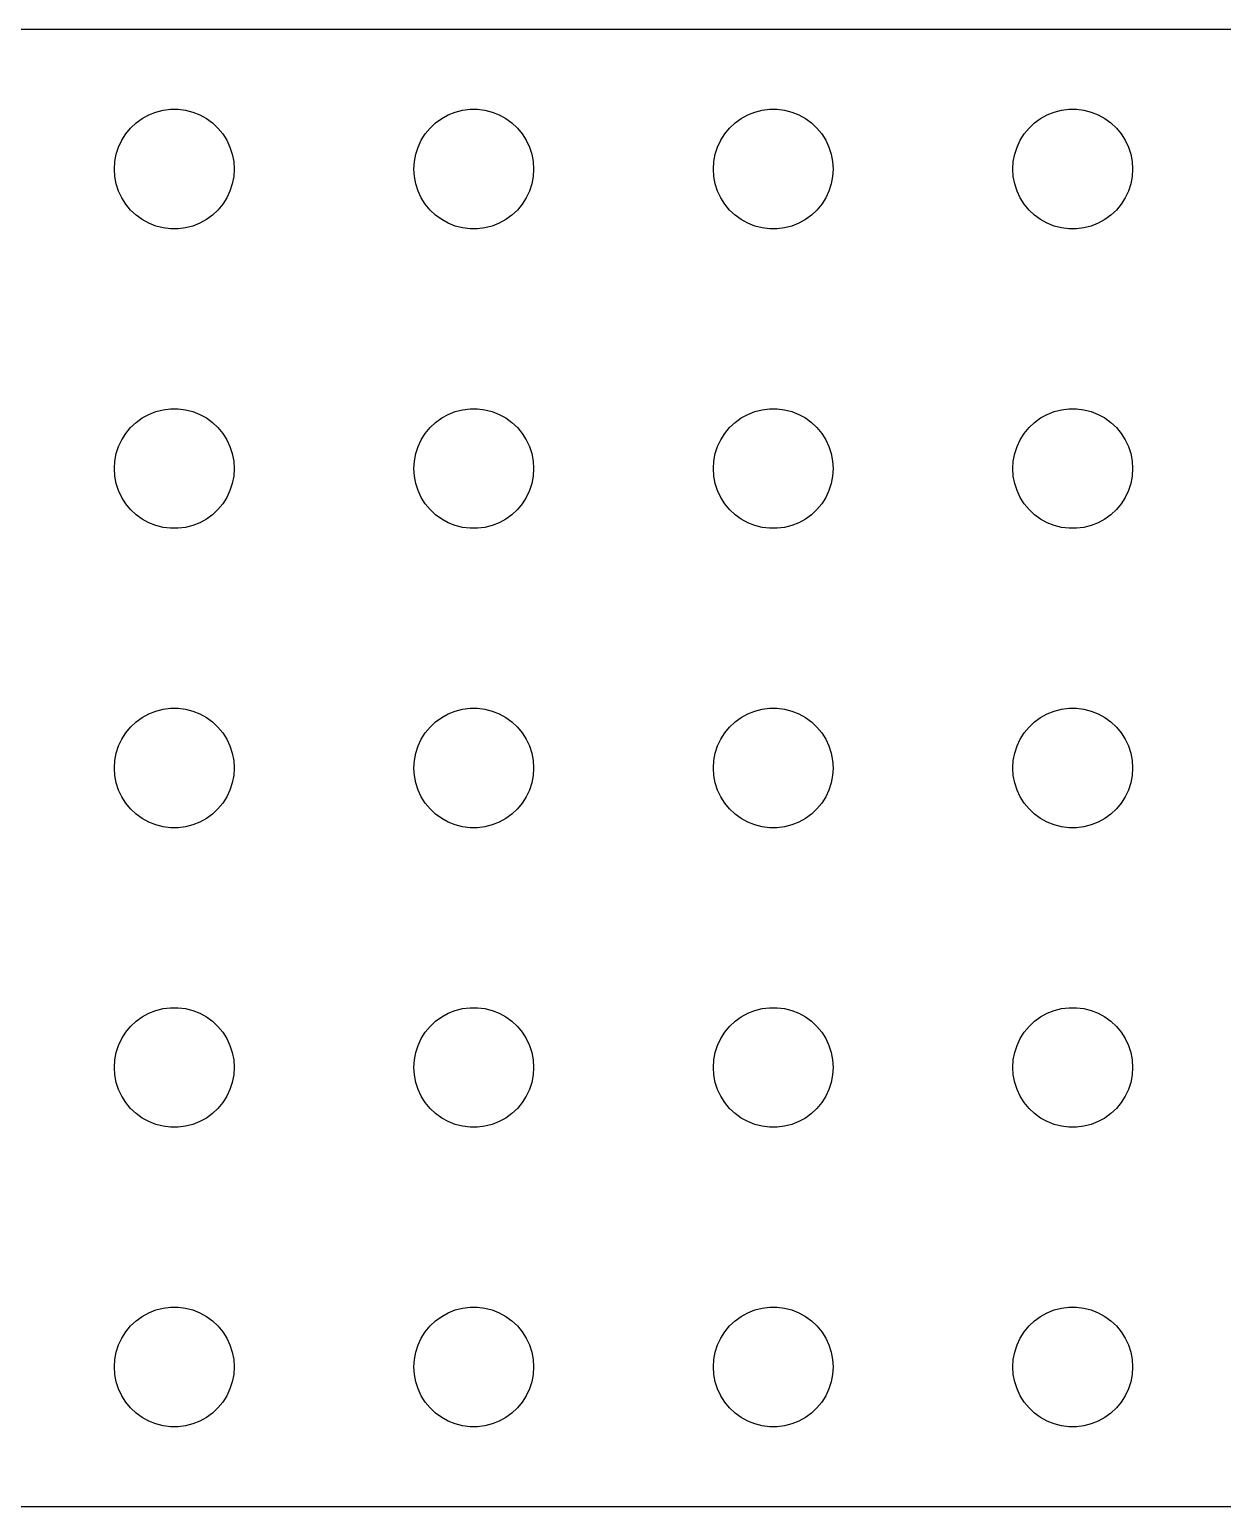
# Model space of a CAD drawing. Header units: metres. Extents: x -60 to 60, y -18 to 18.
# Drawn here: x -29.88 to 0, y -18.5 to 18.5 of the extents above; entities that cross this region are included whole.
import ezdxf

# ---------------------------------------------------------------- set-up
doc = ezdxf.new("R2010")
doc.units = ezdxf.units.M

msp = doc.modelspace()

# ---------------------------------------------------------------- linework, layer by layer
for p, q in [((57.407, 18.4951), (-57.407, 18.4951)), ((-27.0537, 16.2665), (-26.8887, 16.3572)), ((-26.8887, 16.3572), (-26.7135, 16.4266)), ((-26.7135, 16.4266), (-26.5311, 16.4734)), ((-26.5311, 16.4734), (-26.3442, 16.497)), ((-26.3442, 16.497), (-26.1558, 16.497)), ((-26.1558, 16.497), (-25.9689, 16.4734)), ((-25.9689, 16.4734), (-25.7865, 16.4266)), ((-25.7865, 16.4266), (-25.6113, 16.3572)), ((-25.6113, 16.3572), (-25.4463, 16.2665)), ((-19.5537, 16.2665), (-19.3887, 16.3572)), ((-19.3887, 16.3572), (-19.2135, 16.4266)), ((-19.2135, 16.4266), (-19.0311, 16.4734)), ((-19.0311, 16.4734), (-18.8442, 16.497)), ((-18.8442, 16.497), (-18.6558, 16.497)), ((-18.6558, 16.497), (-18.4689, 16.4734)), ((-18.4689, 16.4734), (-18.2865, 16.4266)), ((-18.2865, 16.4266), (-18.1113, 16.3572)), ((-18.1113, 16.3572), (-17.9463, 16.2665)), ((-12.0537, 16.2665), (-11.8887, 16.3572)), ((-11.8887, 16.3572), (-11.7135, 16.4266)), ((-11.7135, 16.4266), (-11.5311, 16.4734)), ((-11.5311, 16.4734), (-11.3442, 16.497)), ((-11.3442, 16.497), (-11.1558, 16.497)), ((-11.1558, 16.497), (-10.9689, 16.4734)), ((-10.9689, 16.4734), (-10.7865, 16.4266)), ((-10.7865, 16.4266), (-10.6113, 16.3572)), ((-10.6113, 16.3572), (-10.4463, 16.2665)), ((-4.55373, 16.2665), (-4.38866, 16.3572)), ((-4.38866, 16.3572), (-4.21352, 16.4266)), ((-4.21352, 16.4266), (-4.03107, 16.4734)), ((-4.03107, 16.4734), (-3.84418, 16.497)), ((-3.84418, 16.497), (-3.65581, 16.497)), ((-3.65581, 16.497), (-3.46892, 16.4734)), ((-3.46892, 16.4734), (-3.28647, 16.4266)), ((-3.28647, 16.4266), (-3.11133, 16.3572)), ((-3.11133, 16.3572), (-2.94626, 16.2665)), ((-27.4635, 15.8817), (-27.3434, 16.0268)), ((-27.3434, 16.0268), (-27.2061, 16.1558)), ((-27.2061, 16.1558), (-27.0537, 16.2665)), ((-25.4463, 16.2665), (-25.2939, 16.1558)), ((-25.2939, 16.1558), (-25.1565, 16.0268)), ((-25.1565, 16.0268), (-25.0365, 15.8817)), ((-19.9635, 15.8817), (-19.8434, 16.0268)), ((-19.8434, 16.0268), (-19.7061, 16.1558)), ((-19.7061, 16.1558), (-19.5537, 16.2665)), ((-17.9463, 16.2665), (-17.7939, 16.1558)), ((-17.7939, 16.1558), (-17.6565, 16.0268)), ((-17.6565, 16.0268), (-17.5365, 15.8817)), ((-12.4635, 15.8817), (-12.3434, 16.0268)), ((-12.3434, 16.0268), (-12.2061, 16.1558)), ((-12.2061, 16.1558), (-12.0537, 16.2665)), ((-10.4463, 16.2665), (-10.2939, 16.1558)), ((-10.2939, 16.1558), (-10.1565, 16.0268)), ((-10.1565, 16.0268), (-10.0365, 15.8817)), ((-4.96352, 15.8817), (-4.84344, 16.0268)), ((-4.84344, 16.0268), (-4.70613, 16.1558)), ((-4.70613, 16.1558), (-4.55373, 16.2665)), ((-2.94626, 16.2665), (-2.79385, 16.1558)), ((-2.79385, 16.1558), (-2.65654, 16.0268)), ((-2.65654, 16.0268), (-2.53647, 15.8817)), ((-27.7029, 15.373), (-27.6447, 15.5522)), ((-27.6447, 15.5522), (-27.5645, 15.7226)), ((-27.5645, 15.7226), (-27.4635, 15.8817)), ((-25.0365, 15.8817), (-24.9355, 15.7226)), ((-24.9355, 15.7226), (-24.8553, 15.5522)), ((-24.8553, 15.5522), (-24.7971, 15.373)), ((-20.2029, 15.373), (-20.1447, 15.5522)), ((-20.1447, 15.5522), (-20.0645, 15.7226)), ((-20.0645, 15.7226), (-19.9635, 15.8817)), ((-17.5365, 15.8817), (-17.4355, 15.7226)), ((-17.4355, 15.7226), (-17.3553, 15.5522)), ((-17.3553, 15.5522), (-17.2971, 15.373)), ((-12.7029, 15.373), (-12.6447, 15.5522)), ((-12.6447, 15.5522), (-12.5645, 15.7226)), ((-12.5645, 15.7226), (-12.4635, 15.8817)), ((-10.0365, 15.8817), (-9.93553, 15.7226)), ((-9.93553, 15.7226), (-9.85533, 15.5522)), ((-9.85533, 15.5522), (-9.79712, 15.373)), ((-5.20287, 15.373), (-5.14465, 15.5522)), ((-5.14465, 15.5522), (-5.06445, 15.7226)), ((-5.06445, 15.7226), (-4.96352, 15.8817)), ((-2.53647, 15.8817), (-2.43553, 15.7226)), ((-2.43553, 15.7226), (-2.35533, 15.5522)), ((-2.35533, 15.5522), (-2.29712, 15.373)), ((-27.75, 15), (-27.7382, 15.188)), ((-27.7382, 15.188), (-27.7029, 15.373)), ((-24.7971, 15.373), (-24.7618, 15.188)), ((-24.7618, 15.188), (-24.75, 15)), ((-20.25, 15), (-20.2382, 15.188)), ((-20.2382, 15.188), (-20.2029, 15.373)), ((-17.2971, 15.373), (-17.2618, 15.188)), ((-17.2618, 15.188), (-17.25, 15)), ((-12.75, 15), (-12.7382, 15.188)), ((-12.7382, 15.188), (-12.7029, 15.373)), ((-9.79712, 15.373), (-9.76183, 15.188)), ((-9.76183, 15.188), (-9.75, 15)), ((-5.25, 15), (-5.23816, 15.188)), ((-5.23816, 15.188), (-5.20287, 15.373)), ((-2.29712, 15.373), (-2.26183, 15.188)), ((-2.26183, 15.188), (-2.25, 15)), ((-27.7382, 14.812), (-27.75, 15)), ((-27.7029, 14.627), (-27.7382, 14.812)), ((-24.7618, 14.812), (-24.7971, 14.627)), ((-24.75, 15), (-24.7618, 14.812)), ((-20.2382, 14.812), (-20.25, 15)), ((-20.2029, 14.627), (-20.2382, 14.812)), ((-17.2618, 14.812), (-17.2971, 14.627)), ((-17.25, 15), (-17.2618, 14.812)), ((-12.7382, 14.812), (-12.75, 15)), ((-12.7029, 14.627), (-12.7382, 14.812)), ((-9.76183, 14.812), (-9.79712, 14.627)), ((-9.75, 15), (-9.76183, 14.812)), ((-5.23816, 14.812), (-5.25, 15)), ((-5.20287, 14.627), (-5.23816, 14.812)), ((-2.26183, 14.812), (-2.29712, 14.627)), ((-2.25, 15), (-2.26183, 14.812)), ((-27.6447, 14.4478), (-27.7029, 14.627)), ((-27.5645, 14.2774), (-27.6447, 14.4478)), ((-24.8553, 14.4478), (-24.9355, 14.2774)), ((-24.7971, 14.627), (-24.8553, 14.4478)), ((-20.1447, 14.4478), (-20.2029, 14.627)), ((-20.0645, 14.2774), (-20.1447, 14.4478)), ((-17.3553, 14.4478), (-17.4355, 14.2774)), ((-17.2971, 14.627), (-17.3553, 14.4478)), ((-12.6447, 14.4478), (-12.7029, 14.627)), ((-12.5645, 14.2774), (-12.6447, 14.4478)), ((-9.85533, 14.4478), (-9.93553, 14.2774)), ((-9.79712, 14.627), (-9.85533, 14.4478)), ((-5.14465, 14.4478), (-5.20287, 14.627)), ((-5.06445, 14.2774), (-5.14465, 14.4478)), ((-2.35533, 14.4478), (-2.43553, 14.2774)), ((-2.29712, 14.627), (-2.35533, 14.4478)), ((-27.4635, 14.1183), (-27.5645, 14.2774)), ((-27.3434, 13.9732), (-27.4635, 14.1183)), ((-25.0365, 14.1183), (-25.1565, 13.9732)), ((-24.9355, 14.2774), (-25.0365, 14.1183)), ((-19.9635, 14.1183), (-20.0645, 14.2774)), ((-19.8434, 13.9732), (-19.9635, 14.1183)), ((-17.5365, 14.1183), (-17.6565, 13.9732)), ((-17.4355, 14.2774), (-17.5365, 14.1183)), ((-12.4635, 14.1183), (-12.5645, 14.2774)), ((-12.3434, 13.9732), (-12.4635, 14.1183)), ((-10.0365, 14.1183), (-10.1565, 13.9732)), ((-9.93553, 14.2774), (-10.0365, 14.1183)), ((-4.96352, 14.1183), (-5.06445, 14.2774)), ((-4.84344, 13.9732), (-4.96352, 14.1183)), ((-2.53647, 14.1183), (-2.65654, 13.9732)), ((-2.43553, 14.2774), (-2.53647, 14.1183)), ((-27.2061, 13.8442), (-27.3434, 13.9732)), ((-27.0537, 13.7335), (-27.2061, 13.8442)), ((-26.8887, 13.6427), (-27.0537, 13.7335)), ((-25.4463, 13.7335), (-25.6113, 13.6427)), ((-25.2939, 13.8442), (-25.4463, 13.7335)), ((-25.1565, 13.9732), (-25.2939, 13.8442)), ((-19.7061, 13.8442), (-19.8434, 13.9732)), ((-19.5537, 13.7335), (-19.7061, 13.8442)), ((-19.3887, 13.6427), (-19.5537, 13.7335)), ((-17.9463, 13.7335), (-18.1113, 13.6427)), ((-17.7939, 13.8442), (-17.9463, 13.7335)), ((-17.6565, 13.9732), (-17.7939, 13.8442)), ((-12.2061, 13.8442), (-12.3434, 13.9732)), ((-12.0537, 13.7335), (-12.2061, 13.8442)), ((-11.8887, 13.6427), (-12.0537, 13.7335)), ((-10.4463, 13.7335), (-10.6113, 13.6427)), ((-10.2939, 13.8442), (-10.4463, 13.7335)), ((-10.1565, 13.9732), (-10.2939, 13.8442)), ((-4.70613, 13.8442), (-4.84344, 13.9732)), ((-4.55373, 13.7335), (-4.70613, 13.8442)), ((-4.38866, 13.6427), (-4.55373, 13.7335)), ((-2.94626, 13.7335), (-3.11133, 13.6427)), ((-2.79385, 13.8442), (-2.94626, 13.7335)), ((-2.65654, 13.9732), (-2.79385, 13.8442)), ((-26.7135, 13.5734), (-26.8887, 13.6427)), ((-26.5311, 13.5266), (-26.7135, 13.5734)), ((-26.3442, 13.5029), (-26.5311, 13.5266)), ((-26.1558, 13.5029), (-26.3442, 13.5029)), ((-25.9689, 13.5266), (-26.1558, 13.5029)), ((-25.7865, 13.5734), (-25.9689, 13.5266)), ((-25.6113, 13.6427), (-25.7865, 13.5734)), ((-19.2135, 13.5734), (-19.3887, 13.6427)), ((-19.0311, 13.5266), (-19.2135, 13.5734)), ((-18.8442, 13.5029), (-19.0311, 13.5266)), ((-18.6558, 13.5029), (-18.8442, 13.5029)), ((-18.4689, 13.5266), (-18.6558, 13.5029)), ((-18.2865, 13.5734), (-18.4689, 13.5266)), ((-18.1113, 13.6427), (-18.2865, 13.5734)), ((-11.7135, 13.5734), (-11.8887, 13.6427)), ((-11.5311, 13.5266), (-11.7135, 13.5734)), ((-11.3442, 13.5029), (-11.5311, 13.5266)), ((-11.1558, 13.5029), (-11.3442, 13.5029)), ((-10.9689, 13.5266), (-11.1558, 13.5029)), ((-10.7865, 13.5734), (-10.9689, 13.5266)), ((-10.6113, 13.6427), (-10.7865, 13.5734)), ((-4.21352, 13.5734), (-4.38866, 13.6427)), ((-4.03107, 13.5266), (-4.21352, 13.5734)), ((-3.84418, 13.5029), (-4.03107, 13.5266)), ((-3.65581, 13.5029), (-3.84418, 13.5029)), ((-3.46892, 13.5266), (-3.65581, 13.5029)), ((-3.28647, 13.5734), (-3.46892, 13.5266)), ((-3.11133, 13.6427), (-3.28647, 13.5734)), ((-26.8887, 8.85724), (-26.7135, 8.92657)), ((-26.7135, 8.92657), (-26.5311, 8.97342)), ((-26.5311, 8.97342), (-26.3442, 8.99704)), ((-26.3442, 8.99704), (-26.1558, 8.99704)), ((-26.1558, 8.99704), (-25.9689, 8.97342)), ((-25.9689, 8.97342), (-25.7865, 8.92657)), ((-25.7865, 8.92657), (-25.6113, 8.85724)), ((-19.3887, 8.85724), (-19.2135, 8.92657)), ((-19.2135, 8.92657), (-19.0311, 8.97342)), ((-19.0311, 8.97342), (-18.8442, 8.99704)), ((-18.8442, 8.99704), (-18.6558, 8.99704)), ((-18.6558, 8.99704), (-18.4689, 8.97342)), ((-18.4689, 8.97342), (-18.2865, 8.92657)), ((-18.2865, 8.92657), (-18.1113, 8.85724)), ((-11.8887, 8.85724), (-11.7135, 8.92657)), ((-11.7135, 8.92657), (-11.5311, 8.97342)), ((-11.5311, 8.97342), (-11.3442, 8.99704)), ((-11.3442, 8.99704), (-11.1558, 8.99704)), ((-11.1558, 8.99704), (-10.9689, 8.97342)), ((-10.9689, 8.97342), (-10.7865, 8.92657)), ((-10.7865, 8.92657), (-10.6113, 8.85724)), ((-4.38866, 8.85724), (-4.21352, 8.92657)), ((-4.21352, 8.92657), (-4.03107, 8.97342)), ((-4.03107, 8.97342), (-3.84418, 8.99704)), ((-3.84418, 8.99704), (-3.65581, 8.99704)), ((-3.65581, 8.99704), (-3.46892, 8.97342)), ((-3.46892, 8.97342), (-3.28647, 8.92657)), ((-3.28647, 8.92657), (-3.11133, 8.85724)), ((-27.4635, 8.38167), (-27.3434, 8.52681)), ((-27.3434, 8.52681), (-27.2061, 8.65576)), ((-27.2061, 8.65576), (-27.0537, 8.76648)), ((-27.0537, 8.76648), (-26.8887, 8.85724)), ((-25.6113, 8.85724), (-25.4463, 8.76648)), ((-25.4463, 8.76648), (-25.2939, 8.65576)), ((-25.2939, 8.65576), (-25.1565, 8.52681)), ((-25.1565, 8.52681), (-25.0365, 8.38167)), ((-19.9635, 8.38167), (-19.8434, 8.52681)), ((-19.8434, 8.52681), (-19.7061, 8.65576)), ((-19.7061, 8.65576), (-19.5537, 8.76648)), ((-19.5537, 8.76648), (-19.3887, 8.85724)), ((-18.1113, 8.85724), (-17.9463, 8.76648)), ((-17.9463, 8.76648), (-17.7939, 8.65576)), ((-17.7939, 8.65576), (-17.6565, 8.52681)), ((-17.6565, 8.52681), (-17.5365, 8.38167)), ((-12.4635, 8.38167), (-12.3434, 8.52681)), ((-12.3434, 8.52681), (-12.2061, 8.65576)), ((-12.2061, 8.65576), (-12.0537, 8.76648)), ((-12.0537, 8.76648), (-11.8887, 8.85724)), ((-10.6113, 8.85724), (-10.4463, 8.76648)), ((-10.4463, 8.76648), (-10.2939, 8.65576)), ((-10.2939, 8.65576), (-10.1565, 8.52681)), ((-10.1565, 8.52681), (-10.0365, 8.38167)), ((-4.96352, 8.38167), (-4.84344, 8.52681)), ((-4.84344, 8.52681), (-4.70613, 8.65576)), ((-4.70613, 8.65576), (-4.55373, 8.76648)), ((-4.55373, 8.76648), (-4.38866, 8.85724)), ((-3.11133, 8.85724), (-2.94626, 8.76648)), ((-2.94626, 8.76648), (-2.79385, 8.65576)), ((-2.79385, 8.65576), (-2.65654, 8.52681)), ((-2.65654, 8.52681), (-2.53647, 8.38167)), ((-27.6447, 8.05219), (-27.5645, 8.22263)), ((-27.5645, 8.22263), (-27.4635, 8.38167)), ((-25.0365, 8.38167), (-24.9355, 8.22263)), ((-24.9355, 8.22263), (-24.8553, 8.05219)), ((-20.1447, 8.05219), (-20.0645, 8.22263)), ((-20.0645, 8.22263), (-19.9635, 8.38167)), ((-17.5365, 8.38167), (-17.4355, 8.22263)), ((-17.4355, 8.22263), (-17.3553, 8.05219)), ((-12.6447, 8.05219), (-12.5645, 8.22263)), ((-12.5645, 8.22263), (-12.4635, 8.38167)), ((-10.0365, 8.38167), (-9.93553, 8.22263)), ((-9.93553, 8.22263), (-9.85533, 8.05219)), ((-5.14465, 8.05219), (-5.06445, 8.22263)), ((-5.06445, 8.22263), (-4.96352, 8.38167)), ((-2.53647, 8.38167), (-2.43553, 8.22263)), ((-2.43553, 8.22263), (-2.35533, 8.05219)), ((-27.7382, 7.68799), (-27.7029, 7.87303)), ((-27.7029, 7.87303), (-27.6447, 8.05219)), ((-24.8553, 8.05219), (-24.7971, 7.87303)), ((-24.7971, 7.87303), (-24.7618, 7.68799)), ((-20.2382, 7.68799), (-20.2029, 7.87303)), ((-20.2029, 7.87303), (-20.1447, 8.05219)), ((-17.3553, 8.05219), (-17.2971, 7.87303)), ((-17.2971, 7.87303), (-17.2618, 7.68799)), ((-12.7382, 7.68799), (-12.7029, 7.87303)), ((-12.7029, 7.87303), (-12.6447, 8.05219)), ((-9.85533, 8.05219), (-9.79712, 7.87303)), ((-9.79712, 7.87303), (-9.76183, 7.68799)), ((-5.23816, 7.68799), (-5.20287, 7.87303)), ((-5.20287, 7.87303), (-5.14465, 8.05219)), ((-2.35533, 8.05219), (-2.29712, 7.87303)), ((-2.29712, 7.87303), (-2.26183, 7.68799)), ((-27.75, 7.5), (-27.7382, 7.68799)), ((-27.7382, 7.312), (-27.75, 7.5)), ((-24.7618, 7.68799), (-24.75, 7.5)), ((-24.75, 7.5), (-24.7618, 7.312)), ((-20.25, 7.5), (-20.2382, 7.68799)), ((-20.2382, 7.312), (-20.25, 7.5)), ((-17.2618, 7.68799), (-17.25, 7.5)), ((-17.25, 7.5), (-17.2618, 7.312)), ((-12.75, 7.5), (-12.7382, 7.68799)), ((-12.7382, 7.312), (-12.75, 7.5)), ((-9.76183, 7.68799), (-9.75, 7.5)), ((-9.75, 7.5), (-9.76183, 7.312)), ((-5.25, 7.5), (-5.23816, 7.68799)), ((-5.23816, 7.312), (-5.25, 7.5)), ((-2.26183, 7.68799), (-2.25, 7.5)), ((-2.25, 7.5), (-2.26183, 7.312)), ((-27.7029, 7.12695), (-27.7382, 7.312)), ((-27.6447, 6.9478), (-27.7029, 7.12695)), ((-24.7971, 7.12695), (-24.8553, 6.9478)), ((-24.7618, 7.312), (-24.7971, 7.12695)), ((-20.2029, 7.12695), (-20.2382, 7.312)), ((-20.1447, 6.9478), (-20.2029, 7.12695)), ((-17.2971, 7.12695), (-17.3553, 6.9478)), ((-17.2618, 7.312), (-17.2971, 7.12695)), ((-12.7029, 7.12695), (-12.7382, 7.312)), ((-12.6447, 6.9478), (-12.7029, 7.12695)), ((-9.79712, 7.12695), (-9.85533, 6.9478)), ((-9.76183, 7.312), (-9.79712, 7.12695)), ((-5.20287, 7.12695), (-5.23816, 7.312)), ((-5.14465, 6.9478), (-5.20287, 7.12695)), ((-2.29712, 7.12695), (-2.35533, 6.9478)), ((-2.26183, 7.312), (-2.29712, 7.12695)), ((-27.5645, 6.77736), (-27.6447, 6.9478)), ((-27.4635, 6.61832), (-27.5645, 6.77736)), ((-24.9355, 6.77736), (-25.0365, 6.61832)), ((-24.8553, 6.9478), (-24.9355, 6.77736)), ((-20.0645, 6.77736), (-20.1447, 6.9478)), ((-19.9635, 6.61832), (-20.0645, 6.77736)), ((-17.4355, 6.77736), (-17.5365, 6.61832)), ((-17.3553, 6.9478), (-17.4355, 6.77736)), ((-12.5645, 6.77736), (-12.6447, 6.9478)), ((-12.4635, 6.61832), (-12.5645, 6.77736)), ((-9.93553, 6.77736), (-10.0365, 6.61832)), ((-9.85533, 6.9478), (-9.93553, 6.77736)), ((-5.06445, 6.77736), (-5.14465, 6.9478)), ((-4.96352, 6.61832), (-5.06445, 6.77736)), ((-2.43553, 6.77736), (-2.53647, 6.61832)), ((-2.35533, 6.9478), (-2.43553, 6.77736)), ((-27.3434, 6.47318), (-27.4635, 6.61832)), ((-27.2061, 6.34422), (-27.3434, 6.47318)), ((-27.0537, 6.23351), (-27.2061, 6.34422)), ((-25.2939, 6.34422), (-25.4463, 6.23351)), ((-25.1565, 6.47318), (-25.2939, 6.34422)), ((-25.0365, 6.61832), (-25.1565, 6.47318)), ((-19.8434, 6.47318), (-19.9635, 6.61832)), ((-19.7061, 6.34422), (-19.8434, 6.47318)), ((-19.5537, 6.23351), (-19.7061, 6.34422)), ((-17.7939, 6.34422), (-17.9463, 6.23351)), ((-17.6565, 6.47318), (-17.7939, 6.34422)), ((-17.5365, 6.61832), (-17.6565, 6.47318)), ((-12.3434, 6.47318), (-12.4635, 6.61832)), ((-12.2061, 6.34422), (-12.3434, 6.47318)), ((-12.0537, 6.23351), (-12.2061, 6.34422)), ((-10.2939, 6.34422), (-10.4463, 6.23351)), ((-10.1565, 6.47318), (-10.2939, 6.34422)), ((-10.0365, 6.61832), (-10.1565, 6.47318)), ((-4.84344, 6.47318), (-4.96352, 6.61832)), ((-4.70613, 6.34422), (-4.84344, 6.47318)), ((-4.55373, 6.23351), (-4.70613, 6.34422)), ((-2.79385, 6.34422), (-2.94626, 6.23351)), ((-2.65654, 6.47318), (-2.79385, 6.34422)), ((-2.53647, 6.61832), (-2.65654, 6.47318)), ((-26.8887, 6.14275), (-27.0537, 6.23351)), ((-26.7135, 6.07341), (-26.8887, 6.14275)), ((-26.5311, 6.02657), (-26.7135, 6.07341)), ((-26.3442, 6.00294), (-26.5311, 6.02657)), ((-26.1558, 6.00294), (-26.3442, 6.00294)), ((-25.9689, 6.02657), (-26.1558, 6.00294)), ((-25.7865, 6.07341), (-25.9689, 6.02657)), ((-25.6113, 6.14275), (-25.7865, 6.07341)), ((-25.4463, 6.23351), (-25.6113, 6.14275)), ((-19.3887, 6.14275), (-19.5537, 6.23351)), ((-19.2135, 6.07341), (-19.3887, 6.14275)), ((-19.0311, 6.02657), (-19.2135, 6.07341)), ((-18.8442, 6.00294), (-19.0311, 6.02657)), ((-18.6558, 6.00294), (-18.8442, 6.00294)), ((-18.4689, 6.02657), (-18.6558, 6.00294)), ((-18.2865, 6.07341), (-18.4689, 6.02657)), ((-18.1113, 6.14275), (-18.2865, 6.07341)), ((-17.9463, 6.23351), (-18.1113, 6.14275)), ((-11.8887, 6.14275), (-12.0537, 6.23351)), ((-11.7135, 6.07341), (-11.8887, 6.14275)), ((-11.5311, 6.02657), (-11.7135, 6.07341)), ((-11.3442, 6.00294), (-11.5311, 6.02657)), ((-11.1558, 6.00294), (-11.3442, 6.00294)), ((-10.9689, 6.02657), (-11.1558, 6.00294)), ((-10.7865, 6.07341), (-10.9689, 6.02657)), ((-10.6113, 6.14275), (-10.7865, 6.07341)), ((-10.4463, 6.23351), (-10.6113, 6.14275)), ((-4.38866, 6.14275), (-4.55373, 6.23351)), ((-4.21352, 6.07341), (-4.38866, 6.14275)), ((-4.03107, 6.02657), (-4.21352, 6.07341)), ((-3.84418, 6.00294), (-4.03107, 6.02657)), ((-3.65581, 6.00294), (-3.84418, 6.00294)), ((-3.46892, 6.02657), (-3.65581, 6.00294)), ((-3.28647, 6.07341), (-3.46892, 6.02657)), ((-3.11133, 6.14275), (-3.28647, 6.07341)), ((-2.94626, 6.23351), (-3.11133, 6.14275)), ((-26.5311, 1.47342), (-26.3442, 1.49704)), ((-26.3442, 1.49704), (-26.1558, 1.49704)), ((-26.1558, 1.49704), (-25.9689, 1.47342)), ((-19.0311, 1.47342), (-18.8442, 1.49704)), ((-18.8442, 1.49704), (-18.6558, 1.49704)), ((-18.6558, 1.49704), (-18.4689, 1.47342)), ((-11.5311, 1.47342), (-11.3442, 1.49704)), ((-11.3442, 1.49704), (-11.1558, 1.49704)), ((-11.1558, 1.49704), (-10.9689, 1.47342)), ((-4.03107, 1.47342), (-3.84418, 1.49704)), ((-3.84418, 1.49704), (-3.65581, 1.49704)), ((-3.65581, 1.49704), (-3.46892, 1.47342)), ((-27.3434, 1.02681), (-27.2061, 1.15576)), ((-27.2061, 1.15576), (-27.0537, 1.26648)), ((-27.0537, 1.26648), (-26.8887, 1.35724)), ((-26.8887, 1.35724), (-26.7135, 1.42657)), ((-26.7135, 1.42657), (-26.5311, 1.47342)), ((-25.9689, 1.47342), (-25.7865, 1.42657)), ((-25.7865, 1.42657), (-25.6113, 1.35724)), ((-25.6113, 1.35724), (-25.4463, 1.26648)), ((-25.4463, 1.26648), (-25.2939, 1.15576)), ((-25.2939, 1.15576), (-25.1565, 1.02681)), ((-19.8434, 1.02681), (-19.7061, 1.15576)), ((-19.7061, 1.15576), (-19.5537, 1.26648)), ((-19.5537, 1.26648), (-19.3887, 1.35724)), ((-19.3887, 1.35724), (-19.2135, 1.42657)), ((-19.2135, 1.42657), (-19.0311, 1.47342)), ((-18.4689, 1.47342), (-18.2865, 1.42657)), ((-18.2865, 1.42657), (-18.1113, 1.35724)), ((-18.1113, 1.35724), (-17.9463, 1.26648)), ((-17.9463, 1.26648), (-17.7939, 1.15576)), ((-17.7939, 1.15576), (-17.6565, 1.02681)), ((-12.3434, 1.02681), (-12.2061, 1.15576)), ((-12.2061, 1.15576), (-12.0537, 1.26648)), ((-12.0537, 1.26648), (-11.8887, 1.35724)), ((-11.8887, 1.35724), (-11.7135, 1.42657)), ((-11.7135, 1.42657), (-11.5311, 1.47342)), ((-10.9689, 1.47342), (-10.7865, 1.42657)), ((-10.7865, 1.42657), (-10.6113, 1.35724)), ((-10.6113, 1.35724), (-10.4463, 1.26648)), ((-10.4463, 1.26648), (-10.2939, 1.15576)), ((-10.2939, 1.15576), (-10.1565, 1.02681)), ((-4.84344, 1.02681), (-4.70613, 1.15576)), ((-4.70613, 1.15576), (-4.55373, 1.26648)), ((-4.55373, 1.26648), (-4.38866, 1.35724)), ((-4.38866, 1.35724), (-4.21352, 1.42657)), ((-4.21352, 1.42657), (-4.03107, 1.47342)), ((-3.46892, 1.47342), (-3.28647, 1.42657)), ((-3.28647, 1.42657), (-3.11133, 1.35724)), ((-3.11133, 1.35724), (-2.94626, 1.26648)), ((-2.94626, 1.26648), (-2.79385, 1.15576)), ((-2.79385, 1.15576), (-2.65654, 1.02681)), ((-27.5645, 0.722626), (-27.4635, 0.881668)), ((-27.4635, 0.881668), (-27.3434, 1.02681)), ((-25.1565, 1.02681), (-25.0365, 0.881668)), ((-25.0365, 0.881668), (-24.9355, 0.722626)), ((-20.0645, 0.722626), (-19.9635, 0.881668)), ((-19.9635, 0.881668), (-19.8434, 1.02681)), ((-17.6565, 1.02681), (-17.5365, 0.881668)), ((-17.5365, 0.881668), (-17.4355, 0.722626)), ((-12.5645, 0.722626), (-12.4635, 0.881668)), ((-12.4635, 0.881668), (-12.3434, 1.02681)), ((-10.1565, 1.02681), (-10.0365, 0.881668)), ((-10.0365, 0.881668), (-9.93553, 0.722626)), ((-5.06445, 0.722626), (-4.96352, 0.881668)), ((-4.96352, 0.881668), (-4.84344, 1.02681)), ((-2.65654, 1.02681), (-2.53647, 0.881668)), ((-2.53647, 0.881668), (-2.43553, 0.722626)), ((-27.7382, 0.187988), (-27.7029, 0.373032)), ((-27.7029, 0.373032), (-27.6447, 0.552185)), ((-27.6447, 0.552185), (-27.5645, 0.722626)), ((-24.9355, 0.722626), (-24.8553, 0.552185)), ((-24.8553, 0.552185), (-24.7971, 0.373032)), ((-24.7971, 0.373032), (-24.7618, 0.187988)), ((-20.2382, 0.187988), (-20.2029, 0.373032)), ((-20.2029, 0.373032), (-20.1447, 0.552185)), ((-20.1447, 0.552185), (-20.0645, 0.722626)), ((-17.4355, 0.722626), (-17.3553, 0.552185)), ((-17.3553, 0.552185), (-17.2971, 0.373032)), ((-17.2971, 0.373032), (-17.2618, 0.187988)), ((-12.7382, 0.187988), (-12.7029, 0.373032)), ((-12.7029, 0.373032), (-12.6447, 0.552185)), ((-12.6447, 0.552185), (-12.5645, 0.722626)), ((-9.93553, 0.722626), (-9.85533, 0.552185)), ((-9.85533, 0.552185), (-9.79712, 0.373032)), ((-9.79712, 0.373032), (-9.76183, 0.187988)), ((-5.23816, 0.187988), (-5.20287, 0.373032)), ((-5.20287, 0.373032), (-5.14465, 0.552185)), ((-5.14465, 0.552185), (-5.06445, 0.722626)), ((-2.43553, 0.722626), (-2.35533, 0.552185)), ((-2.35533, 0.552185), (-2.29712, 0.373032)), ((-2.29712, 0.373032), (-2.26183, 0.187988)), ((-27.75, 0), (-27.7382, 0.187988)), ((-27.7382, -0.187988), (-27.75, 0)), ((-24.7618, 0.187988), (-24.75, 0)), ((-24.75, 0), (-24.7618, -0.187988)), ((-20.25, 0), (-20.2382, 0.187988)), ((-20.2382, -0.187988), (-20.25, 0)), ((-17.2618, 0.187988), (-17.25, 0)), ((-17.25, 0), (-17.2618, -0.187988)), ((-12.75, 0), (-12.7382, 0.187988)), ((-12.7382, -0.187988), (-12.75, 0)), ((-9.76183, 0.187988), (-9.75, 0)), ((-9.75, 0), (-9.76183, -0.187988)), ((-5.25, 0), (-5.23816, 0.187988)), ((-5.23816, -0.187988), (-5.25, 0)), ((-2.26183, 0.187988), (-2.25, 0)), ((-2.25, 0), (-2.26183, -0.187988)), ((-27.7029, -0.373032), (-27.7382, -0.187988)), ((-24.7618, -0.187988), (-24.7971, -0.373032)), ((-20.2029, -0.373032), (-20.2382, -0.187988)), ((-17.2618, -0.187988), (-17.2971, -0.373032)), ((-12.7029, -0.373032), (-12.7382, -0.187988)), ((-9.76183, -0.187988), (-9.79712, -0.373032)), ((-5.20287, -0.373032), (-5.23816, -0.187988)), ((-2.26183, -0.187988), (-2.29712, -0.373032)), ((-27.6447, -0.552185), (-27.7029, -0.373032)), ((-27.5645, -0.722626), (-27.6447, -0.552185)), ((-27.4635, -0.881668), (-27.5645, -0.722626)), ((-24.9355, -0.722626), (-25.0365, -0.881668)), ((-24.8553, -0.552185), (-24.9355, -0.722626)), ((-24.7971, -0.373032), (-24.8553, -0.552185)), ((-20.1447, -0.552185), (-20.2029, -0.373032)), ((-20.0645, -0.722626), (-20.1447, -0.552185)), ((-19.9635, -0.881668), (-20.0645, -0.722626)), ((-17.4355, -0.722626), (-17.5365, -0.881668)), ((-17.3553, -0.552185), (-17.4355, -0.722626)), ((-17.2971, -0.373032), (-17.3553, -0.552185)), ((-12.6447, -0.552185), (-12.7029, -0.373032)), ((-12.5645, -0.722626), (-12.6447, -0.552185)), ((-12.4635, -0.881668), (-12.5645, -0.722626)), ((-9.93553, -0.722626), (-10.0365, -0.881668)), ((-9.85533, -0.552185), (-9.93553, -0.722626)), ((-9.79712, -0.373032), (-9.85533, -0.552185)), ((-5.14465, -0.552185), (-5.20287, -0.373032)), ((-5.06445, -0.722626), (-5.14465, -0.552185)), ((-4.96352, -0.881668), (-5.06445, -0.722626)), ((-2.43553, -0.722626), (-2.53647, -0.881668)), ((-2.35533, -0.552185), (-2.43553, -0.722626)), ((-2.29712, -0.373032), (-2.35533, -0.552185)), ((-27.3434, -1.02681), (-27.4635, -0.881668)), ((-27.2061, -1.15576), (-27.3434, -1.02681)), ((-25.1565, -1.02681), (-25.2939, -1.15576)), ((-25.0365, -0.881668), (-25.1565, -1.02681)), ((-19.8434, -1.02681), (-19.9635, -0.881668)), ((-19.7061, -1.15576), (-19.8434, -1.02681)), ((-17.6565, -1.02681), (-17.7939, -1.15576)), ((-17.5365, -0.881668), (-17.6565, -1.02681)), ((-12.3434, -1.02681), (-12.4635, -0.881668)), ((-12.2061, -1.15576), (-12.3434, -1.02681)), ((-10.1565, -1.02681), (-10.2939, -1.15576)), ((-10.0365, -0.881668), (-10.1565, -1.02681)), ((-4.84344, -1.02681), (-4.96352, -0.881668)), ((-4.70613, -1.15576), (-4.84344, -1.02681)), ((-2.65654, -1.02681), (-2.79385, -1.15576)), ((-2.53647, -0.881668), (-2.65654, -1.02681)), ((-27.0537, -1.26648), (-27.2061, -1.15576)), ((-26.8887, -1.35724), (-27.0537, -1.26648)), ((-26.7135, -1.42657), (-26.8887, -1.35724)), ((-26.5311, -1.47342), (-26.7135, -1.42657)), ((-26.3442, -1.49704), (-26.5311, -1.47342)), ((-25.9689, -1.47342), (-26.1558, -1.49704)), ((-25.7865, -1.42657), (-25.9689, -1.47342)), ((-25.6113, -1.35724), (-25.7865, -1.42657)), ((-25.4463, -1.26648), (-25.6113, -1.35724)), ((-25.2939, -1.15576), (-25.4463, -1.26648)), ((-19.5537, -1.26648), (-19.7061, -1.15576)), ((-19.3887, -1.35724), (-19.5537, -1.26648)), ((-19.2135, -1.42657), (-19.3887, -1.35724)), ((-19.0311, -1.47342), (-19.2135, -1.42657)), ((-18.8442, -1.49704), (-19.0311, -1.47342)), ((-18.4689, -1.47342), (-18.6558, -1.49704)), ((-18.2865, -1.42657), (-18.4689, -1.47342)), ((-18.1113, -1.35724), (-18.2865, -1.42657)), ((-17.9463, -1.26648), (-18.1113, -1.35724)), ((-17.7939, -1.15576), (-17.9463, -1.26648)), ((-12.0537, -1.26648), (-12.2061, -1.15576)), ((-11.8887, -1.35724), (-12.0537, -1.26648)), ((-11.7135, -1.42657), (-11.8887, -1.35724)), ((-11.5311, -1.47342), (-11.7135, -1.42657)), ((-11.3442, -1.49704), (-11.5311, -1.47342)), ((-10.9689, -1.47342), (-11.1558, -1.49704)), ((-10.7865, -1.42657), (-10.9689, -1.47342)), ((-10.6113, -1.35724), (-10.7865, -1.42657)), ((-10.4463, -1.26648), (-10.6113, -1.35724)), ((-10.2939, -1.15576), (-10.4463, -1.26648)), ((-4.55373, -1.26648), (-4.70613, -1.15576)), ((-4.38866, -1.35724), (-4.55373, -1.26648)), ((-4.21352, -1.42657), (-4.38866, -1.35724)), ((-4.03107, -1.47342), (-4.21352, -1.42657)), ((-3.84418, -1.49704), (-4.03107, -1.47342)), ((-3.46892, -1.47342), (-3.65581, -1.49704)), ((-3.28647, -1.42657), (-3.46892, -1.47342)), ((-3.11133, -1.35724), (-3.28647, -1.42657)), ((-2.94626, -1.26648), (-3.11133, -1.35724)), ((-2.79385, -1.15576), (-2.94626, -1.26648)), ((-26.1558, -1.49704), (-26.3442, -1.49704)), ((-18.6558, -1.49704), (-18.8442, -1.49704)), ((-11.1558, -1.49704), (-11.3442, -1.49704)), ((-3.65581, -1.49704), (-3.84418, -1.49704)), ((-27.2061, -6.34422), (-27.0537, -6.23351)), ((-27.0537, -6.23351), (-26.8887, -6.14275)), ((-26.8887, -6.14275), (-26.7135, -6.07341)), ((-26.7135, -6.07341), (-26.5311, -6.02657)), ((-26.5311, -6.02657), (-26.3442, -6.00294)), ((-26.3442, -6.00294), (-26.1558, -6.00294)), ((-26.1558, -6.00294), (-25.9689, -6.02657)), ((-25.9689, -6.02657), (-25.7865, -6.07341)), ((-25.7865, -6.07341), (-25.6113, -6.14275)), ((-25.6113, -6.14275), (-25.4463, -6.23351)), ((-25.4463, -6.23351), (-25.2939, -6.34422)), ((-19.7061, -6.34422), (-19.5537, -6.23351)), ((-19.5537, -6.23351), (-19.3887, -6.14275)), ((-19.3887, -6.14275), (-19.2135, -6.07341)), ((-19.2135, -6.07341), (-19.0311, -6.02657)), ((-19.0311, -6.02657), (-18.8442, -6.00294)), ((-18.8442, -6.00294), (-18.6558, -6.00294)), ((-18.6558, -6.00294), (-18.4689, -6.02657)), ((-18.4689, -6.02657), (-18.2865, -6.07341)), ((-18.2865, -6.07341), (-18.1113, -6.14275)), ((-18.1113, -6.14275), (-17.9463, -6.23351)), ((-17.9463, -6.23351), (-17.7939, -6.34422)), ((-12.2061, -6.34422), (-12.0537, -6.23351)), ((-12.0537, -6.23351), (-11.8887, -6.14275)), ((-11.8887, -6.14275), (-11.7135, -6.07341)), ((-11.7135, -6.07341), (-11.5311, -6.02657)), ((-11.5311, -6.02657), (-11.3442, -6.00294)), ((-11.3442, -6.00294), (-11.1558, -6.00294)), ((-11.1558, -6.00294), (-10.9689, -6.02657)), ((-10.9689, -6.02657), (-10.7865, -6.07341)), ((-10.7865, -6.07341), (-10.6113, -6.14275)), ((-10.6113, -6.14275), (-10.4463, -6.23351)), ((-10.4463, -6.23351), (-10.2939, -6.34422)), ((-4.70613, -6.34422), (-4.55373, -6.23351)), ((-4.55373, -6.23351), (-4.38866, -6.14275)), ((-4.38866, -6.14275), (-4.21352, -6.07341)), ((-4.21352, -6.07341), (-4.03107, -6.02657)), ((-4.03107, -6.02657), (-3.84418, -6.00294)), ((-3.84418, -6.00294), (-3.65581, -6.00294)), ((-3.65581, -6.00294), (-3.46892, -6.02657)), ((-3.46892, -6.02657), (-3.28647, -6.07341)), ((-3.28647, -6.07341), (-3.11133, -6.14275)), ((-3.11133, -6.14275), (-2.94626, -6.23351)), ((-2.94626, -6.23351), (-2.79385, -6.34422)), ((-27.5645, -6.77736), (-27.4635, -6.61832)), ((-27.4635, -6.61832), (-27.3434, -6.47318)), ((-27.3434, -6.47318), (-27.2061, -6.34422)), ((-25.2939, -6.34422), (-25.1565, -6.47318)), ((-25.1565, -6.47318), (-25.0365, -6.61832)), ((-25.0365, -6.61832), (-24.9355, -6.77736)), ((-20.0645, -6.77736), (-19.9635, -6.61832)), ((-19.9635, -6.61832), (-19.8434, -6.47318)), ((-19.8434, -6.47318), (-19.7061, -6.34422)), ((-17.7939, -6.34422), (-17.6565, -6.47318)), ((-17.6565, -6.47318), (-17.5365, -6.61832)), ((-17.5365, -6.61832), (-17.4355, -6.77736)), ((-12.5645, -6.77736), (-12.4635, -6.61832)), ((-12.4635, -6.61832), (-12.3434, -6.47318)), ((-12.3434, -6.47318), (-12.2061, -6.34422)), ((-10.2939, -6.34422), (-10.1565, -6.47318)), ((-10.1565, -6.47318), (-10.0365, -6.61832)), ((-10.0365, -6.61832), (-9.93553, -6.77736)), ((-5.06445, -6.77736), (-4.96352, -6.61832)), ((-4.96352, -6.61832), (-4.84344, -6.47318)), ((-4.84344, -6.47318), (-4.70613, -6.34422)), ((-2.79385, -6.34422), (-2.65654, -6.47318)), ((-2.65654, -6.47318), (-2.53647, -6.61832)), ((-2.53647, -6.61832), (-2.43553, -6.77736)), ((-27.7029, -7.12695), (-27.6447, -6.9478)), ((-27.6447, -6.9478), (-27.5645, -6.77736)), ((-24.9355, -6.77736), (-24.8553, -6.9478)), ((-24.8553, -6.9478), (-24.7971, -7.12695)), ((-20.2029, -7.12695), (-20.1447, -6.9478)), ((-20.1447, -6.9478), (-20.0645, -6.77736)), ((-17.4355, -6.77736), (-17.3553, -6.9478)), ((-17.3553, -6.9478), (-17.2971, -7.12695)), ((-12.7029, -7.12695), (-12.6447, -6.9478)), ((-12.6447, -6.9478), (-12.5645, -6.77736)), ((-9.93553, -6.77736), (-9.85533, -6.9478)), ((-9.85533, -6.9478), (-9.79712, -7.12695)), ((-5.20287, -7.12695), (-5.14465, -6.9478)), ((-5.14465, -6.9478), (-5.06445, -6.77736)), ((-2.43553, -6.77736), (-2.35533, -6.9478)), ((-2.35533, -6.9478), (-2.29712, -7.12695)), ((-27.75, -7.5), (-27.7382, -7.312)), ((-27.7382, -7.312), (-27.7029, -7.12695)), ((-24.7971, -7.12695), (-24.7618, -7.312)), ((-24.7618, -7.312), (-24.75, -7.5)), ((-20.25, -7.5), (-20.2382, -7.312)), ((-20.2382, -7.312), (-20.2029, -7.12695)), ((-17.2971, -7.12695), (-17.2618, -7.312)), ((-17.2618, -7.312), (-17.25, -7.5)), ((-12.75, -7.5), (-12.7382, -7.312)), ((-12.7382, -7.312), (-12.7029, -7.12695)), ((-9.79712, -7.12695), (-9.76183, -7.312)), ((-9.76183, -7.312), (-9.75, -7.5)), ((-5.25, -7.5), (-5.23816, -7.312)), ((-5.23816, -7.312), (-5.20287, -7.12695)), ((-2.29712, -7.12695), (-2.26183, -7.312)), ((-2.26183, -7.312), (-2.25, -7.5)), ((-27.7382, -7.68799), (-27.75, -7.5)), ((-27.7029, -7.87303), (-27.7382, -7.68799)), ((-24.7618, -7.68799), (-24.7971, -7.87303)), ((-24.75, -7.5), (-24.7618, -7.68799)), ((-20.2382, -7.68799), (-20.25, -7.5)), ((-20.2029, -7.87303), (-20.2382, -7.68799)), ((-17.2618, -7.68799), (-17.2971, -7.87303)), ((-17.25, -7.5), (-17.2618, -7.68799)), ((-12.7382, -7.68799), (-12.75, -7.5)), ((-12.7029, -7.87303), (-12.7382, -7.68799)), ((-9.76183, -7.68799), (-9.79712, -7.87303)), ((-9.75, -7.5), (-9.76183, -7.68799)), ((-5.23816, -7.68799), (-5.25, -7.5)), ((-5.20287, -7.87303), (-5.23816, -7.68799)), ((-2.26183, -7.68799), (-2.29712, -7.87303)), ((-2.25, -7.5), (-2.26183, -7.68799)), ((-27.6447, -8.05219), (-27.7029, -7.87303)), ((-27.5645, -8.22263), (-27.6447, -8.05219)), ((-24.8553, -8.05219), (-24.9355, -8.22263)), ((-24.7971, -7.87303), (-24.8553, -8.05219)), ((-20.1447, -8.05219), (-20.2029, -7.87303)), ((-20.0645, -8.22263), (-20.1447, -8.05219)), ((-17.3553, -8.05219), (-17.4355, -8.22263)), ((-17.2971, -7.87303), (-17.3553, -8.05219)), ((-12.6447, -8.05219), (-12.7029, -7.87303)), ((-12.5645, -8.22263), (-12.6447, -8.05219)), ((-9.85533, -8.05219), (-9.93553, -8.22263)), ((-9.79712, -7.87303), (-9.85533, -8.05219)), ((-5.14465, -8.05219), (-5.20287, -7.87303)), ((-5.06445, -8.22263), (-5.14465, -8.05219)), ((-2.35533, -8.05219), (-2.43553, -8.22263)), ((-2.29712, -7.87303), (-2.35533, -8.05219)), ((-27.4635, -8.38167), (-27.5645, -8.22263)), ((-27.3434, -8.52681), (-27.4635, -8.38167)), ((-25.0365, -8.38167), (-25.1565, -8.52681)), ((-24.9355, -8.22263), (-25.0365, -8.38167)), ((-19.9635, -8.38167), (-20.0645, -8.22263)), ((-19.8434, -8.52681), (-19.9635, -8.38167)), ((-17.5365, -8.38167), (-17.6565, -8.52681)), ((-17.4355, -8.22263), (-17.5365, -8.38167)), ((-12.4635, -8.38167), (-12.5645, -8.22263)), ((-12.3434, -8.52681), (-12.4635, -8.38167)), ((-10.0365, -8.38167), (-10.1565, -8.52681)), ((-9.93553, -8.22263), (-10.0365, -8.38167)), ((-4.96352, -8.38167), (-5.06445, -8.22263)), ((-4.84344, -8.52681), (-4.96352, -8.38167)), ((-2.53647, -8.38167), (-2.65654, -8.52681)), ((-2.43553, -8.22263), (-2.53647, -8.38167)), ((-27.2061, -8.65576), (-27.3434, -8.52681)), ((-27.0537, -8.76648), (-27.2061, -8.65576)), ((-26.8887, -8.85724), (-27.0537, -8.76648)), ((-26.7135, -8.92657), (-26.8887, -8.85724)), ((-25.6113, -8.85724), (-25.7865, -8.92657)), ((-25.4463, -8.76648), (-25.6113, -8.85724)), ((-25.2939, -8.65576), (-25.4463, -8.76648)), ((-25.1565, -8.52681), (-25.2939, -8.65576)), ((-19.7061, -8.65576), (-19.8434, -8.52681)), ((-19.5537, -8.76648), (-19.7061, -8.65576)), ((-19.3887, -8.85724), (-19.5537, -8.76648)), ((-19.2135, -8.92657), (-19.3887, -8.85724)), ((-18.1113, -8.85724), (-18.2865, -8.92657)), ((-17.9463, -8.76648), (-18.1113, -8.85724)), ((-17.7939, -8.65576), (-17.9463, -8.76648)), ((-17.6565, -8.52681), (-17.7939, -8.65576)), ((-12.2061, -8.65576), (-12.3434, -8.52681)), ((-12.0537, -8.76648), (-12.2061, -8.65576)), ((-11.8887, -8.85724), (-12.0537, -8.76648)), ((-11.7135, -8.92657), (-11.8887, -8.85724)), ((-10.6113, -8.85724), (-10.7865, -8.92657)), ((-10.4463, -8.76648), (-10.6113, -8.85724)), ((-10.2939, -8.65576), (-10.4463, -8.76648)), ((-10.1565, -8.52681), (-10.2939, -8.65576)), ((-4.70613, -8.65576), (-4.84344, -8.52681)), ((-4.55373, -8.76648), (-4.70613, -8.65576)), ((-4.38866, -8.85724), (-4.55373, -8.76648)), ((-4.21352, -8.92657), (-4.38866, -8.85724)), ((-3.11133, -8.85724), (-3.28647, -8.92657)), ((-2.94626, -8.76648), (-3.11133, -8.85724)), ((-2.79385, -8.65576), (-2.94626, -8.76648)), ((-2.65654, -8.52681), (-2.79385, -8.65576)), ((-26.5311, -8.97342), (-26.7135, -8.92657)), ((-26.3442, -8.99704), (-26.5311, -8.97342)), ((-26.1558, -8.99704), (-26.3442, -8.99704)), ((-25.9689, -8.97342), (-26.1558, -8.99704)), ((-25.7865, -8.92657), (-25.9689, -8.97342)), ((-19.0311, -8.97342), (-19.2135, -8.92657)), ((-18.8442, -8.99704), (-19.0311, -8.97342)), ((-18.6558, -8.99704), (-18.8442, -8.99704)), ((-18.4689, -8.97342), (-18.6558, -8.99704)), ((-18.2865, -8.92657), (-18.4689, -8.97342)), ((-11.5311, -8.97342), (-11.7135, -8.92657)), ((-11.3442, -8.99704), (-11.5311, -8.97342)), ((-11.1558, -8.99704), (-11.3442, -8.99704)), ((-10.9689, -8.97342), (-11.1558, -8.99704)), ((-10.7865, -8.92657), (-10.9689, -8.97342)), ((-4.03107, -8.97342), (-4.21352, -8.92657)), ((-3.84418, -8.99704), (-4.03107, -8.97342)), ((-3.65581, -8.99704), (-3.84418, -8.99704)), ((-3.46892, -8.97342), (-3.65581, -8.99704)), ((-3.28647, -8.92657), (-3.46892, -8.97342)), ((-27.0537, -13.7335), (-26.8887, -13.6427)), ((-26.8887, -13.6427), (-26.7135, -13.5734)), ((-26.7135, -13.5734), (-26.5311, -13.5266)), ((-26.5311, -13.5266), (-26.3442, -13.5029)), ((-26.3442, -13.5029), (-26.1558, -13.5029)), ((-26.1558, -13.5029), (-25.9689, -13.5266)), ((-25.9689, -13.5266), (-25.7865, -13.5734)), ((-25.7865, -13.5734), (-25.6113, -13.6427)), ((-25.6113, -13.6427), (-25.4463, -13.7335)), ((-19.5537, -13.7335), (-19.3887, -13.6427)), ((-19.3887, -13.6427), (-19.2135, -13.5734)), ((-19.2135, -13.5734), (-19.0311, -13.5266)), ((-19.0311, -13.5266), (-18.8442, -13.5029)), ((-18.8442, -13.5029), (-18.6558, -13.5029)), ((-18.6558, -13.5029), (-18.4689, -13.5266)), ((-18.4689, -13.5266), (-18.2865, -13.5734)), ((-18.2865, -13.5734), (-18.1113, -13.6427)), ((-18.1113, -13.6427), (-17.9463, -13.7335)), ((-12.0537, -13.7335), (-11.8887, -13.6427)), ((-11.8887, -13.6427), (-11.7135, -13.5734)), ((-11.7135, -13.5734), (-11.5311, -13.5266)), ((-11.5311, -13.5266), (-11.3442, -13.5029)), ((-11.3442, -13.5029), (-11.1558, -13.5029)), ((-11.1558, -13.5029), (-10.9689, -13.5266)), ((-10.9689, -13.5266), (-10.7865, -13.5734)), ((-10.7865, -13.5734), (-10.6113, -13.6427)), ((-10.6113, -13.6427), (-10.4463, -13.7335)), ((-4.55373, -13.7335), (-4.38866, -13.6427)), ((-4.38866, -13.6427), (-4.21352, -13.5734)), ((-4.21352, -13.5734), (-4.03107, -13.5266)), ((-4.03107, -13.5266), (-3.84418, -13.5029)), ((-3.84418, -13.5029), (-3.65581, -13.5029)), ((-3.65581, -13.5029), (-3.46892, -13.5266)), ((-3.46892, -13.5266), (-3.28647, -13.5734)), ((-3.28647, -13.5734), (-3.11133, -13.6427)), ((-3.11133, -13.6427), (-2.94626, -13.7335)), ((-27.4635, -14.1183), (-27.3434, -13.9732)), ((-27.3434, -13.9732), (-27.2061, -13.8442)), ((-27.2061, -13.8442), (-27.0537, -13.7335)), ((-25.4463, -13.7335), (-25.2939, -13.8442)), ((-25.2939, -13.8442), (-25.1565, -13.9732)), ((-25.1565, -13.9732), (-25.0365, -14.1183)), ((-19.9635, -14.1183), (-19.8434, -13.9732)), ((-19.8434, -13.9732), (-19.7061, -13.8442)), ((-19.7061, -13.8442), (-19.5537, -13.7335)), ((-17.9463, -13.7335), (-17.7939, -13.8442)), ((-17.7939, -13.8442), (-17.6565, -13.9732)), ((-17.6565, -13.9732), (-17.5365, -14.1183)), ((-12.4635, -14.1183), (-12.3434, -13.9732)), ((-12.3434, -13.9732), (-12.2061, -13.8442)), ((-12.2061, -13.8442), (-12.0537, -13.7335)), ((-10.4463, -13.7335), (-10.2939, -13.8442)), ((-10.2939, -13.8442), (-10.1565, -13.9732)), ((-10.1565, -13.9732), (-10.0365, -14.1183)), ((-4.96352, -14.1183), (-4.84344, -13.9732)), ((-4.84344, -13.9732), (-4.70613, -13.8442)), ((-4.70613, -13.8442), (-4.55373, -13.7335)), ((-2.94626, -13.7335), (-2.79385, -13.8442)), ((-2.79385, -13.8442), (-2.65654, -13.9732)), ((-2.65654, -13.9732), (-2.53647, -14.1183)), ((-27.6447, -14.4478), (-27.5645, -14.2774)), ((-27.5645, -14.2774), (-27.4635, -14.1183)), ((-25.0365, -14.1183), (-24.9355, -14.2774)), ((-24.9355, -14.2774), (-24.8553, -14.4478)), ((-20.1447, -14.4478), (-20.0645, -14.2774)), ((-20.0645, -14.2774), (-19.9635, -14.1183)), ((-17.5365, -14.1183), (-17.4355, -14.2774)), ((-17.4355, -14.2774), (-17.3553, -14.4478)), ((-12.6447, -14.4478), (-12.5645, -14.2774)), ((-12.5645, -14.2774), (-12.4635, -14.1183)), ((-10.0365, -14.1183), (-9.93553, -14.2774)), ((-9.93553, -14.2774), (-9.85533, -14.4478)), ((-5.14465, -14.4478), (-5.06445, -14.2774)), ((-5.06445, -14.2774), (-4.96352, -14.1183)), ((-2.53647, -14.1183), (-2.43553, -14.2774)), ((-2.43553, -14.2774), (-2.35533, -14.4478)), ((-27.7382, -14.812), (-27.7029, -14.627)), ((-27.7029, -14.627), (-27.6447, -14.4478)), ((-24.8553, -14.4478), (-24.7971, -14.627)), ((-24.7971, -14.627), (-24.7618, -14.812)), ((-20.2382, -14.812), (-20.2029, -14.627)), ((-20.2029, -14.627), (-20.1447, -14.4478)), ((-17.3553, -14.4478), (-17.2971, -14.627)), ((-17.2971, -14.627), (-17.2618, -14.812)), ((-12.7382, -14.812), (-12.7029, -14.627)), ((-12.7029, -14.627), (-12.6447, -14.4478)), ((-9.85533, -14.4478), (-9.79712, -14.627)), ((-9.79712, -14.627), (-9.76183, -14.812)), ((-5.23816, -14.812), (-5.20287, -14.627)), ((-5.20287, -14.627), (-5.14465, -14.4478)), ((-2.35533, -14.4478), (-2.29712, -14.627)), ((-2.29712, -14.627), (-2.26183, -14.812)), ((-27.75, -15), (-27.7382, -14.812)), ((-27.7382, -15.188), (-27.75, -15)), ((-24.7618, -14.812), (-24.75, -15)), ((-24.75, -15), (-24.7618, -15.188)), ((-20.25, -15), (-20.2382, -14.812)), ((-20.2382, -15.188), (-20.25, -15)), ((-17.2618, -14.812), (-17.25, -15)), ((-17.25, -15), (-17.2618, -15.188)), ((-12.75, -15), (-12.7382, -14.812)), ((-12.7382, -15.188), (-12.75, -15)), ((-9.76183, -14.812), (-9.75, -15)), ((-9.75, -15), (-9.76183, -15.188)), ((-5.25, -15), (-5.23816, -14.812)), ((-5.23816, -15.188), (-5.25, -15)), ((-2.26183, -14.812), (-2.25, -15)), ((-2.25, -15), (-2.26183, -15.188)), ((-27.7029, -15.373), (-27.7382, -15.188)), ((-27.6447, -15.5522), (-27.7029, -15.373)), ((-24.7971, -15.373), (-24.8553, -15.5522)), ((-24.7618, -15.188), (-24.7971, -15.373)), ((-20.2029, -15.373), (-20.2382, -15.188)), ((-20.1447, -15.5522), (-20.2029, -15.373)), ((-17.2971, -15.373), (-17.3553, -15.5522)), ((-17.2618, -15.188), (-17.2971, -15.373)), ((-12.7029, -15.373), (-12.7382, -15.188)), ((-12.6447, -15.5522), (-12.7029, -15.373)), ((-9.79712, -15.373), (-9.85533, -15.5522)), ((-9.76183, -15.188), (-9.79712, -15.373)), ((-5.20287, -15.373), (-5.23816, -15.188)), ((-5.14465, -15.5522), (-5.20287, -15.373)), ((-2.29712, -15.373), (-2.35533, -15.5522)), ((-2.26183, -15.188), (-2.29712, -15.373)), ((-27.5645, -15.7226), (-27.6447, -15.5522)), ((-27.4635, -15.8817), (-27.5645, -15.7226)), ((-27.3434, -16.0268), (-27.4635, -15.8817)), ((-25.0365, -15.8817), (-25.1565, -16.0268)), ((-24.9355, -15.7226), (-25.0365, -15.8817)), ((-24.8553, -15.5522), (-24.9355, -15.7226)), ((-20.0645, -15.7226), (-20.1447, -15.5522)), ((-19.9635, -15.8817), (-20.0645, -15.7226)), ((-19.8434, -16.0268), (-19.9635, -15.8817)), ((-17.5365, -15.8817), (-17.6565, -16.0268)), ((-17.4355, -15.7226), (-17.5365, -15.8817)), ((-17.3553, -15.5522), (-17.4355, -15.7226)), ((-12.5645, -15.7226), (-12.6447, -15.5522)), ((-12.4635, -15.8817), (-12.5645, -15.7226)), ((-12.3434, -16.0268), (-12.4635, -15.8817)), ((-10.0365, -15.8817), (-10.1565, -16.0268)), ((-9.93553, -15.7226), (-10.0365, -15.8817)), ((-9.85533, -15.5522), (-9.93553, -15.7226)), ((-5.06445, -15.7226), (-5.14465, -15.5522)), ((-4.96352, -15.8817), (-5.06445, -15.7226)), ((-4.84344, -16.0268), (-4.96352, -15.8817)), ((-2.53647, -15.8817), (-2.65654, -16.0268)), ((-2.43553, -15.7226), (-2.53647, -15.8817)), ((-2.35533, -15.5522), (-2.43553, -15.7226)), ((-27.2061, -16.1558), (-27.3434, -16.0268)), ((-27.0537, -16.2665), (-27.2061, -16.1558)), ((-26.8887, -16.3572), (-27.0537, -16.2665)), ((-25.4463, -16.2665), (-25.6113, -16.3572)), ((-25.2939, -16.1558), (-25.4463, -16.2665)), ((-25.1565, -16.0268), (-25.2939, -16.1558)), ((-19.7061, -16.1558), (-19.8434, -16.0268)), ((-19.5537, -16.2665), (-19.7061, -16.1558)), ((-19.3887, -16.3572), (-19.5537, -16.2665)), ((-17.9463, -16.2665), (-18.1113, -16.3572)), ((-17.7939, -16.1558), (-17.9463, -16.2665)), ((-17.6565, -16.0268), (-17.7939, -16.1558)), ((-12.2061, -16.1558), (-12.3434, -16.0268)), ((-12.0537, -16.2665), (-12.2061, -16.1558)), ((-11.8887, -16.3572), (-12.0537, -16.2665)), ((-10.4463, -16.2665), (-10.6113, -16.3572)), ((-10.2939, -16.1558), (-10.4463, -16.2665)), ((-10.1565, -16.0268), (-10.2939, -16.1558)), ((-4.70613, -16.1558), (-4.84344, -16.0268)), ((-4.55373, -16.2665), (-4.70613, -16.1558)), ((-4.38866, -16.3572), (-4.55373, -16.2665)), ((-2.94626, -16.2665), (-3.11133, -16.3572)), ((-2.79385, -16.1558), (-2.94626, -16.2665)), ((-2.65654, -16.0268), (-2.79385, -16.1558)), ((-26.7135, -16.4266), (-26.8887, -16.3572)), ((-26.5311, -16.4734), (-26.7135, -16.4266)), ((-26.3442, -16.497), (-26.5311, -16.4734)), ((-26.1558, -16.497), (-26.3442, -16.497)), ((-25.9689, -16.4734), (-26.1558, -16.497)), ((-25.7865, -16.4266), (-25.9689, -16.4734)), ((-25.6113, -16.3572), (-25.7865, -16.4266)), ((-19.2135, -16.4266), (-19.3887, -16.3572)), ((-19.0311, -16.4734), (-19.2135, -16.4266)), ((-18.8442, -16.497), (-19.0311, -16.4734)), ((-18.6558, -16.497), (-18.8442, -16.497)), ((-18.4689, -16.4734), (-18.6558, -16.497)), ((-18.2865, -16.4266), (-18.4689, -16.4734)), ((-18.1113, -16.3572), (-18.2865, -16.4266)), ((-11.7135, -16.4266), (-11.8887, -16.3572)), ((-11.5311, -16.4734), (-11.7135, -16.4266)), ((-11.3442, -16.497), (-11.5311, -16.4734)), ((-11.1558, -16.497), (-11.3442, -16.497)), ((-10.9689, -16.4734), (-11.1558, -16.497)), ((-10.7865, -16.4266), (-10.9689, -16.4734)), ((-10.6113, -16.3572), (-10.7865, -16.4266)), ((-4.21352, -16.4266), (-4.38866, -16.3572)), ((-4.03107, -16.4734), (-4.21352, -16.4266)), ((-3.84418, -16.497), (-4.03107, -16.4734)), ((-3.65581, -16.497), (-3.84418, -16.497)), ((-3.46892, -16.4734), (-3.65581, -16.497)), ((-3.28647, -16.4266), (-3.46892, -16.4734)), ((-3.11133, -16.3572), (-3.28647, -16.4266)), ((-57.407, -18.4951), (57.407, -18.4951))]:
    msp.add_line(p, q)

doc.saveas('drawing.dxf')
